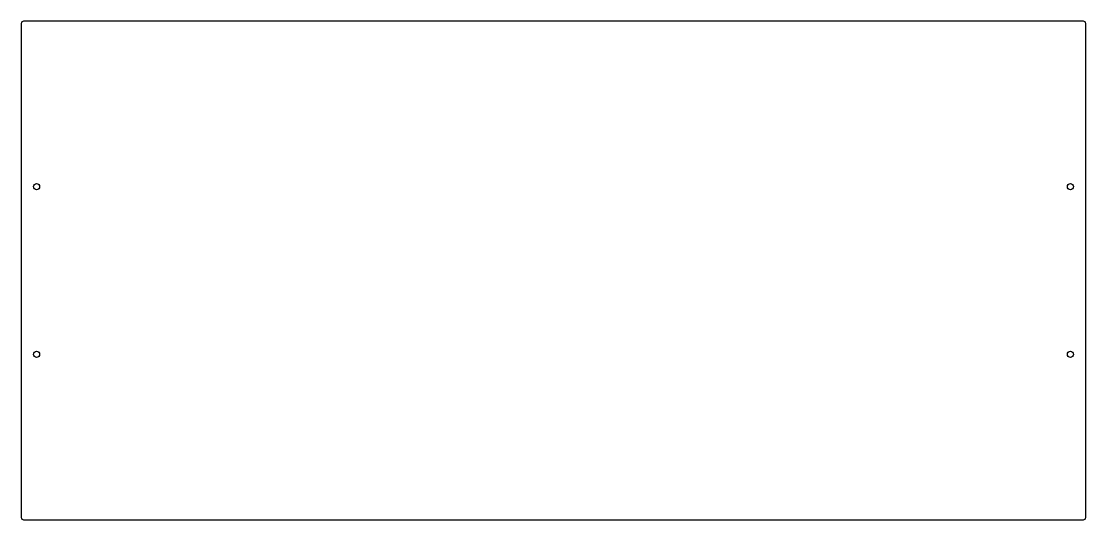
# Model space of a CAD drawing. Header units: millimetres. Extents: x 0 to 1397, y 0 to 654.
import ezdxf

# ---------------------------------------------------------------- set-up
doc = ezdxf.new("R2010")
doc.units = ezdxf.units.MM
doc.layers.get('0').update_dxf_attribs({"linetype": 'CONTINUOUS'})

msp = doc.modelspace()

# ---------------------------------------------------------------- linework, layer by layer
at = {"linetype": 'CONTINUOUS'}
for p, q in [((0, 651.4), (0, 3)), ((1394, 654.4), (3, 654.4)), ((1397, 3), (1397, 651.4)), ((3, 0), (1394, 0))]:
    msp.add_line(p, q, dxfattribs=at)
for centre in [(20, 437.2667), (1377, 437.2667), (20, 217.1333), (1377, 217.1333)]:
    msp.add_circle(centre, 4, dxfattribs=at)
for centre, start, end in [((3, 651.4), 90, 180), ((1394, 651.4), 0, 90), ((3, 3), 180, 270), ((1394, 3), 270, 360)]:
    msp.add_arc(centre, 3, start, end, dxfattribs=at)

doc.saveas('drawing.dxf')
